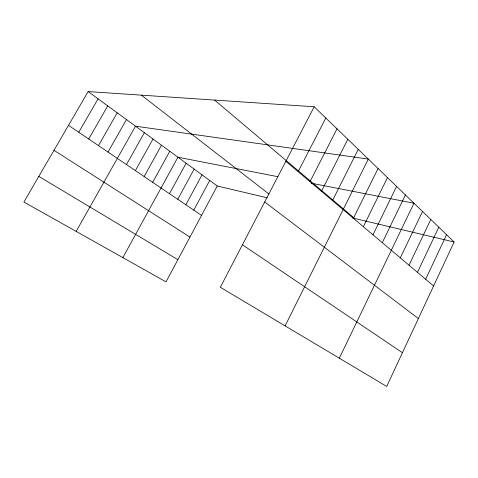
<?xml version="1.0" encoding="UTF-8"?>
<svg xmlns="http://www.w3.org/2000/svg" width="478" height="478" viewBox="0 0 478 478"><rect width="100%" height="100%" fill="white"/><g stroke="black" fill="none" stroke-linecap="round" stroke-linejoin="round"><path stroke-width="0.72" d="M454.1 242.011L386.702 386.427L220.334 287.278L314.201 106.773L454.1 242.011L352.543 217.986M425.659 279.248L446.56 234.722M417.473 272.341L438.792 227.211M409.031 265.218L430.78 219.462M400.313 257.863L422.51 211.473M339.332 358.201L413.978 203.222L311.298 183.211M382.298 242.663L405.428 194.958M372.983 234.806L396.597 186.426M363.358 226.686L387.485 177.613M353.409 218.291L378.062 168.507M285.103 325.877L368.323 159.09L135.507 126.192L76.163 231.388M332.467 200.617L358.243 149.345M321.431 191.314L347.817 139.265M310.001 181.67L337.014 128.821M298.153 171.668L325.817 117.994M267.13 197.778L217.257 185.984L166.021 281.865L23.9 202.033L88.161 91.573L314.201 106.773M193.781 210.135L209.717 180.469M185.858 204.769L202.015 174.834M177.762 199.29L194.158 169.087M169.499 193.698L186.127 163.219M122.852 257.618L177.93 157.22L277.736 176.669M152.679 182.315L169.798 151.275M144.129 176.525L161.498 145.204M135.394 170.61L153.02 139.002M126.467 164.569L144.356 132.669M108.01 152.082L126.455 119.578M98.474 145.623L117.206 112.808M88.717 139.02L107.741 105.889M78.733 132.263L98.068 98.815M38.82 176.388L177.876 259.679M53.984 150.319L189.957 237.082M242.424 244.802L402.434 352.716M68.515 125.344L201.549 215.387M88.161 91.573L217.257 185.984M264.692 201.979L418.375 318.551M141.392 95.152L269.012 194.05M214.61 100.075L354.724 218.5M285.85 161.289L433.594 285.946"/></g></svg>
